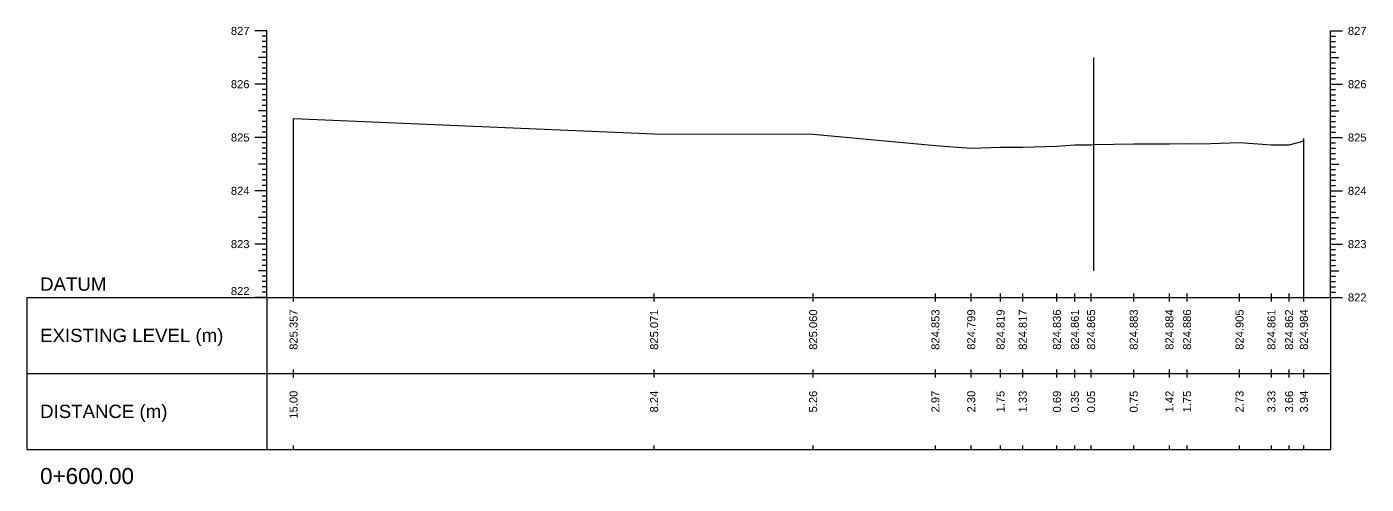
# Model space of a CAD drawing. Header units: millimetres. Extents: x 2757 to 35141, y 547 to 28513.
# Drawn here: x 33429.4 to 33680.4, y 27250.7 to 27336.6 of the extents above; entities that cross this region are included whole.
import ezdxf
from ezdxf.enums import TextEntityAlignment as Align

# ---------------------------------------------------------------- set-up
doc = ezdxf.new("R2010")
doc.units = ezdxf.units.MM
for name, color, linetype in [('CL', 4, 'Continuous'), ('CS_Drawing', 7, 'Continuous'), ('GL', 3, 'Continuous')]:
    doc.layers.add(name, color=color, linetype=linetype)
doc.styles.get("Standard").update_dxf_attribs({"font": 'arial.ttf'})

msp = doc.modelspace()

# ---------------------------------------------------------------- linework, layer by layer
at = {"layer": 'CL', "ltscale": 10}
msp.add_line((33629.35008, 27290.79126), (33629.35008, 27330.79126), dxfattribs=at)
at = {"layer": 'CS_Drawing'}
for p, q in [((33474.35008, 27335.79126), (33472.10008, 27335.79126)), ((33474.35008, 27335.79126), (33472.77508, 27335.79126)), ((33474.35008, 27335.79126), (33473.45008, 27335.79126)), ((33474.35008, 27285.79126), (33474.35008, 27335.79126)), ((33673.72168, 27335.79126), (33675.97168, 27335.79126)), ((33673.72168, 27335.79126), (33675.29668, 27335.79126)), ((33673.72168, 27335.79126), (33674.62168, 27335.79126)), ((33673.72168, 27285.79126), (33673.72168, 27335.79126)), ((33474.35008, 27334.79126), (33473.45008, 27334.79126)), ((33474.35008, 27333.79126), (33473.45008, 27333.79126)), ((33474.35008, 27332.79126), (33473.45008, 27332.79126)), ((33673.72168, 27334.79126), (33674.62168, 27334.79126)), ((33673.72168, 27333.79126), (33674.62168, 27333.79126)), ((33673.72168, 27332.79126), (33674.62168, 27332.79126)), ((33474.35008, 27330.79126), (33472.77508, 27330.79126)), ((33474.35008, 27331.79126), (33473.45008, 27331.79126)), ((33474.35008, 27330.79126), (33473.45008, 27330.79126)), ((33673.72168, 27331.79126), (33674.62168, 27331.79126)), ((33673.72168, 27330.79126), (33675.29668, 27330.79126)), ((33673.72168, 27330.79126), (33674.62168, 27330.79126)), ((33474.35008, 27329.79126), (33473.45008, 27329.79126)), ((33474.35008, 27328.79126), (33473.45008, 27328.79126)), ((33474.35008, 27327.79126), (33473.45008, 27327.79126)), ((33673.72168, 27329.79126), (33674.62168, 27329.79126)), ((33673.72168, 27328.79126), (33674.62168, 27328.79126)), ((33673.72168, 27327.79126), (33674.62168, 27327.79126)), ((33474.35008, 27325.79126), (33472.10008, 27325.79126)), ((33474.35008, 27325.79126), (33472.77508, 27325.79126)), ((33474.35008, 27326.79126), (33473.45008, 27326.79126)), ((33474.35008, 27325.79126), (33473.45008, 27325.79126)), ((33673.72168, 27326.79126), (33674.62168, 27326.79126)), ((33673.72168, 27325.79126), (33675.97168, 27325.79126)), ((33673.72168, 27325.79126), (33675.29668, 27325.79126)), ((33673.72168, 27325.79126), (33674.62168, 27325.79126)), ((33474.35008, 27324.79126), (33473.45008, 27324.79126)), ((33474.35008, 27323.79126), (33473.45008, 27323.79126)), ((33474.35008, 27322.79126), (33473.45008, 27322.79126)), ((33673.72168, 27324.79126), (33674.62168, 27324.79126)), ((33673.72168, 27323.79126), (33674.62168, 27323.79126)), ((33673.72168, 27322.79126), (33674.62168, 27322.79126)), ((33474.35008, 27320.79126), (33472.77508, 27320.79126)), ((33474.35008, 27321.79126), (33473.45008, 27321.79126)), ((33474.35008, 27320.79126), (33473.45008, 27320.79126)), ((33673.72168, 27321.79126), (33674.62168, 27321.79126)), ((33673.72168, 27320.79126), (33675.29668, 27320.79126)), ((33673.72168, 27320.79126), (33674.62168, 27320.79126)), ((33474.35008, 27319.79126), (33473.45008, 27319.79126)), ((33474.35008, 27318.79126), (33473.45008, 27318.79126)), ((33474.35008, 27317.79126), (33473.45008, 27317.79126)), ((33479.35008, 27285.79126), (33479.35008, 27319.36126)), ((33673.72168, 27319.79126), (33674.62168, 27319.79126)), ((33673.72168, 27318.79126), (33674.62168, 27318.79126)), ((33673.72168, 27317.79126), (33674.62168, 27317.79126)), ((33474.35008, 27315.79126), (33472.10008, 27315.79126)), ((33474.35008, 27315.79126), (33472.77508, 27315.79126)), ((33474.35008, 27316.79126), (33473.45008, 27316.79126)), ((33474.35008, 27315.79126), (33473.45008, 27315.79126)), ((33668.72168, 27285.79126), (33668.72168, 27315.63126)), ((33673.72168, 27316.79126), (33674.62168, 27316.79126)), ((33673.72168, 27315.79126), (33675.97168, 27315.79126)), ((33673.72168, 27315.79126), (33675.29668, 27315.79126)), ((33673.72168, 27315.79126), (33674.62168, 27315.79126)), ((33474.35008, 27314.79126), (33473.45008, 27314.79126)), ((33474.35008, 27313.79126), (33473.45008, 27313.79126)), ((33474.35008, 27312.79126), (33473.45008, 27312.79126)), ((33673.72168, 27314.79126), (33674.62168, 27314.79126)), ((33673.72168, 27313.79126), (33674.62168, 27313.79126)), ((33673.72168, 27312.79126), (33674.62168, 27312.79126)), ((33474.35008, 27310.79126), (33472.77508, 27310.79126)), ((33474.35008, 27311.79126), (33473.45008, 27311.79126)), ((33474.35008, 27310.79126), (33473.45008, 27310.79126)), ((33673.72168, 27311.79126), (33674.62168, 27311.79126)), ((33673.72168, 27310.79126), (33675.29668, 27310.79126)), ((33673.72168, 27310.79126), (33674.62168, 27310.79126)), ((33474.35008, 27309.79126), (33473.45008, 27309.79126)), ((33474.35008, 27308.79126), (33473.45008, 27308.79126)), ((33474.35008, 27307.79126), (33473.45008, 27307.79126)), ((33673.72168, 27309.79126), (33674.62168, 27309.79126)), ((33673.72168, 27308.79126), (33674.62168, 27308.79126)), ((33673.72168, 27307.79126), (33674.62168, 27307.79126)), ((33474.35008, 27305.79126), (33472.10008, 27305.79126)), ((33474.35008, 27305.79126), (33472.77508, 27305.79126)), ((33474.35008, 27306.79126), (33473.45008, 27306.79126)), ((33474.35008, 27305.79126), (33473.45008, 27305.79126)), ((33673.72168, 27306.79126), (33674.62168, 27306.79126)), ((33673.72168, 27305.79126), (33675.97168, 27305.79126)), ((33673.72168, 27305.79126), (33675.29668, 27305.79126)), ((33673.72168, 27305.79126), (33674.62168, 27305.79126)), ((33474.35008, 27304.79126), (33473.45008, 27304.79126)), ((33474.35008, 27303.79126), (33473.45008, 27303.79126)), ((33474.35008, 27302.79126), (33473.45008, 27302.79126)), ((33673.72168, 27304.79126), (33674.62168, 27304.79126)), ((33673.72168, 27303.79126), (33674.62168, 27303.79126)), ((33673.72168, 27302.79126), (33674.62168, 27302.79126)), ((33474.35008, 27300.79126), (33472.77508, 27300.79126)), ((33474.35008, 27301.79126), (33473.45008, 27301.79126)), ((33474.35008, 27300.79126), (33473.45008, 27300.79126)), ((33673.72168, 27301.79126), (33674.62168, 27301.79126)), ((33673.72168, 27300.79126), (33675.29668, 27300.79126)), ((33673.72168, 27300.79126), (33674.62168, 27300.79126)), ((33474.35008, 27299.79126), (33473.45008, 27299.79126)), ((33474.35008, 27298.79126), (33473.45008, 27298.79126)), ((33474.35008, 27297.79126), (33473.45008, 27297.79126)), ((33673.72168, 27299.79126), (33674.62168, 27299.79126)), ((33673.72168, 27298.79126), (33674.62168, 27298.79126)), ((33673.72168, 27297.79126), (33674.62168, 27297.79126)), ((33474.35008, 27295.79126), (33472.10008, 27295.79126)), ((33474.35008, 27295.79126), (33472.77508, 27295.79126)), ((33474.35008, 27296.79126), (33473.45008, 27296.79126)), ((33474.35008, 27295.79126), (33473.45008, 27295.79126)), ((33673.72168, 27296.79126), (33674.62168, 27296.79126)), ((33673.72168, 27295.79126), (33675.97168, 27295.79126)), ((33673.72168, 27295.79126), (33675.29668, 27295.79126)), ((33673.72168, 27295.79126), (33674.62168, 27295.79126)), ((33474.35008, 27294.79126), (33473.45008, 27294.79126)), ((33474.35008, 27293.79126), (33473.45008, 27293.79126)), ((33474.35008, 27292.79126), (33473.45008, 27292.79126)), ((33673.72168, 27294.79126), (33674.62168, 27294.79126)), ((33673.72168, 27293.79126), (33674.62168, 27293.79126)), ((33673.72168, 27292.79126), (33674.62168, 27292.79126)), ((33474.35008, 27290.79126), (33472.77508, 27290.79126)), ((33474.35008, 27291.79126), (33473.45008, 27291.79126)), ((33474.35008, 27290.79126), (33473.45008, 27290.79126)), ((33474.35008, 27289.79126), (33473.45008, 27289.79126)), ((33673.72168, 27291.79126), (33674.62168, 27291.79126)), ((33673.72168, 27290.79126), (33675.29668, 27290.79126)), ((33673.72168, 27290.79126), (33674.62168, 27290.79126)), ((33673.72168, 27289.79126), (33674.62168, 27289.79126)), ((33474.35008, 27288.79126), (33473.45008, 27288.79126)), ((33474.35008, 27287.79126), (33473.45008, 27287.79126)), ((33673.72168, 27288.79126), (33674.62168, 27288.79126)), ((33673.72168, 27287.79126), (33674.62168, 27287.79126)), ((33429.35008, 27285.79126), (33474.35008, 27285.79126)), ((33429.35008, 27285.79126), (33429.35008, 27257.29126)), ((33474.35008, 27285.79126), (33472.10008, 27285.79126)), ((33474.35008, 27285.79126), (33472.77508, 27285.79126)), ((33474.35008, 27286.79126), (33473.45008, 27286.79126)), ((33474.35008, 27285.79126), (33473.45008, 27285.79126)), ((33474.35008, 27285.79126), (33673.72168, 27285.79126)), ((33474.35008, 27285.79126), (33474.35008, 27257.29126)), ((33479.35008, 27285.04126), (33479.35008, 27286.54126)), ((33546.93967, 27285.04126), (33546.93967, 27286.54126)), ((33576.74168, 27285.04126), (33576.74168, 27286.54126)), ((33599.65723, 27285.04126), (33599.65723, 27286.54126)), ((33606.37231, 27285.04126), (33606.37231, 27286.54126)), ((33611.86677, 27285.04126), (33611.86677, 27286.54126)), ((33616.03449, 27285.04126), (33616.03449, 27286.54126)), ((33622.43208, 27285.04126), (33622.43208, 27286.54126)), ((33625.80196, 27285.04126), (33625.80196, 27286.54126)), ((33628.84409, 27285.04126), (33628.84409, 27286.54126)), ((33636.82952, 27285.04126), (33636.82952, 27286.54126)), ((33643.5232, 27285.04126), (33643.5232, 27286.54126)), ((33646.82549, 27285.04126), (33646.82549, 27286.54126)), ((33656.66192, 27285.04126), (33656.66192, 27286.54126)), ((33662.63837, 27285.04126), (33662.63837, 27286.54126)), ((33665.95345, 27285.04126), (33665.95345, 27286.54126)), ((33668.72168, 27285.04126), (33668.72168, 27286.54126)), ((33673.72168, 27286.79126), (33674.62168, 27286.79126)), ((33673.72168, 27285.79126), (33675.97168, 27285.79126)), ((33673.72168, 27285.79126), (33675.29668, 27285.79126)), ((33673.72168, 27285.79126), (33674.62168, 27285.79126)), ((33673.72168, 27285.79126), (33673.72168, 27257.29126)), ((33479.35008, 27270.79126), (33479.35008, 27272.29126)), ((33546.93967, 27270.79126), (33546.93967, 27272.29126)), ((33576.74168, 27270.79126), (33576.74168, 27272.29126)), ((33599.65723, 27270.79126), (33599.65723, 27272.29126)), ((33606.37231, 27270.79126), (33606.37231, 27272.29126)), ((33611.86677, 27270.79126), (33611.86677, 27272.29126)), ((33616.03449, 27270.79126), (33616.03449, 27272.29126)), ((33622.43208, 27270.79126), (33622.43208, 27272.29126)), ((33625.80196, 27270.79126), (33625.80196, 27272.29126)), ((33628.84409, 27270.79126), (33628.84409, 27272.29126)), ((33636.82952, 27270.79126), (33636.82952, 27272.29126)), ((33643.5232, 27270.79126), (33643.5232, 27272.29126)), ((33646.82549, 27270.79126), (33646.82549, 27272.29126)), ((33656.66192, 27270.79126), (33656.66192, 27272.29126)), ((33662.63837, 27270.79126), (33662.63837, 27272.29126)), ((33665.95345, 27270.79126), (33665.95345, 27272.29126)), ((33668.72168, 27270.79126), (33668.72168, 27272.29126)), ((33429.35008, 27271.54126), (33474.35008, 27271.54126)), ((33474.35008, 27271.54126), (33673.72168, 27271.54126)), ((33474.35008, 27271.54126), (33673.72168, 27271.54126)), ((33429.35008, 27257.29126), (33474.35008, 27257.29126)), ((33474.35008, 27257.29126), (33673.72168, 27257.29126)), ((33479.35008, 27257.29126), (33479.35008, 27258.04126)), ((33546.93967, 27257.29126), (33546.93967, 27258.04126)), ((33576.74168, 27257.29126), (33576.74168, 27258.04126)), ((33599.65723, 27257.29126), (33599.65723, 27258.04126)), ((33606.37231, 27257.29126), (33606.37231, 27258.04126)), ((33611.86677, 27257.29126), (33611.86677, 27258.04126)), ((33616.03449, 27257.29126), (33616.03449, 27258.04126)), ((33622.43208, 27257.29126), (33622.43208, 27258.04126)), ((33625.80196, 27257.29126), (33625.80196, 27258.04126)), ((33628.84409, 27257.29126), (33628.84409, 27258.04126)), ((33636.82952, 27257.29126), (33636.82952, 27258.04126)), ((33643.5232, 27257.29126), (33643.5232, 27258.04126)), ((33646.82549, 27257.29126), (33646.82549, 27258.04126)), ((33656.66192, 27257.29126), (33656.66192, 27258.04126)), ((33662.63837, 27257.29126), (33662.63837, 27258.04126)), ((33665.95345, 27257.29126), (33665.95345, 27258.04126)), ((33668.72168, 27257.29126), (33668.72168, 27258.04126))]:
    msp.add_line(p, q, dxfattribs=at)
at = {"layer": 'GL'}
msp.add_lwpolyline([(33479.35008, 27319.36126), (33546.93967, 27316.50126), (33576.74168, 27316.39126), (33599.65723, 27314.32126), (33606.37231, 27313.78126), (33611.86677, 27313.98126), (33616.03449, 27313.96126), (33622.43208, 27314.15126), (33625.80196, 27314.40126), (33628.84409, 27314.44126), (33629.35008, 27314.45126), (33636.82952, 27314.62126), (33643.5232, 27314.63126), (33646.82549, 27314.65126), (33649.43832, 27314.62126), (33656.66192, 27314.84126), (33662.63837, 27314.40126), (33665.95345, 27314.41126), (33668.60084, 27315.13126), (33668.72168, 27315.63126)], dxfattribs=at)

# ---------------------------------------------------------------- texts
at = {"layer": 'CS_Drawing'}
for s, p in [('827', (33471.10008, 27335.79126)), ('826', (33471.10008, 27325.79126)), ('825', (33471.10008, 27315.79126)), ('824', (33471.10008, 27305.79126)), ('823', (33471.10008, 27295.79126))]:
    msp.add_text(s, height=1.5, dxfattribs=at).set_placement(p, align=Align.MIDDLE_RIGHT)
for s, height, p in [('827', 1.5, (33676.97168, 27335.79126)), ('826', 1.5, (33676.97168, 27325.79126)), ('825', 1.5, (33676.97168, 27315.79126)), ('824', 1.5, (33676.97168, 27305.79126)), ('823', 1.5, (33676.97168, 27295.79126)), ('DATUM', 2.5, (33431.85008, 27288.29126)), ('822', 1.5, (33676.97168, 27285.79126)), ('822', 1.5, (33676.97168, 27285.79126)), ('EXISTING LEVEL (m)', 2.5, (33431.85008, 27278.66626)), ('DISTANCE (m)', 2.5, (33431.85008, 27264.41626)), ('0+600.00', 3, (33431.85008, 27252.29126))]:
    msp.add_text(s, height=height, dxfattribs=at).set_placement(p, align=Align.MIDDLE_LEFT)
msp.add_text('822', height=1.5, dxfattribs=at).set_placement((33471.10008, 27286.24126), align=Align.RIGHT)
for s, p in [('825.357', (33479.35008, 27283.54126)), ('825.071', (33546.93967, 27283.54126)), ('825.060', (33576.74168, 27283.54126)), ('824.853', (33599.65723, 27283.54126)), ('824.799', (33606.37231, 27283.54126)), ('824.819', (33611.86677, 27283.54126)), ('824.817', (33616.03449, 27283.54126)), ('824.836', (33622.43208, 27283.54126)), ('824.861', (33625.80196, 27283.54126)), ('824.865', (33628.84409, 27283.54126)), ('824.883', (33636.82952, 27283.54126)), ('824.884', (33643.5232, 27283.54126)), ('824.886', (33646.82549, 27283.54126)), ('824.905', (33656.66192, 27283.54126)), ('824.861', (33662.63837, 27283.54126)), ('824.862', (33665.95345, 27283.54126)), ('824.984', (33668.72168, 27283.54126)), ('15.00', (33479.35008, 27268.29126)), ('8.24', (33546.93967, 27268.29126)), ('5.26', (33576.74168, 27268.29126)), ('2.97', (33599.65723, 27268.29126)), ('2.30', (33606.37231, 27268.29126)), ('1.75', (33611.86677, 27268.29126)), ('1.33', (33616.03449, 27268.29126)), ('0.69', (33622.43208, 27268.29126)), ('0.35', (33625.80196, 27268.29126)), ('0.05', (33628.84409, 27268.29126)), ('0.75', (33636.82952, 27268.29126)), ('1.42', (33643.5232, 27268.29126)), ('1.75', (33646.82549, 27268.29126)), ('2.73', (33656.66192, 27268.29126)), ('3.33', (33662.63837, 27268.29126)), ('3.66', (33665.95345, 27268.29126)), ('3.94', (33668.72168, 27268.29126))]:
    msp.add_text(s, height=1.5, rotation=90, dxfattribs=at).set_placement(p, align=Align.MIDDLE_RIGHT)

doc.saveas('drawing.dxf')
